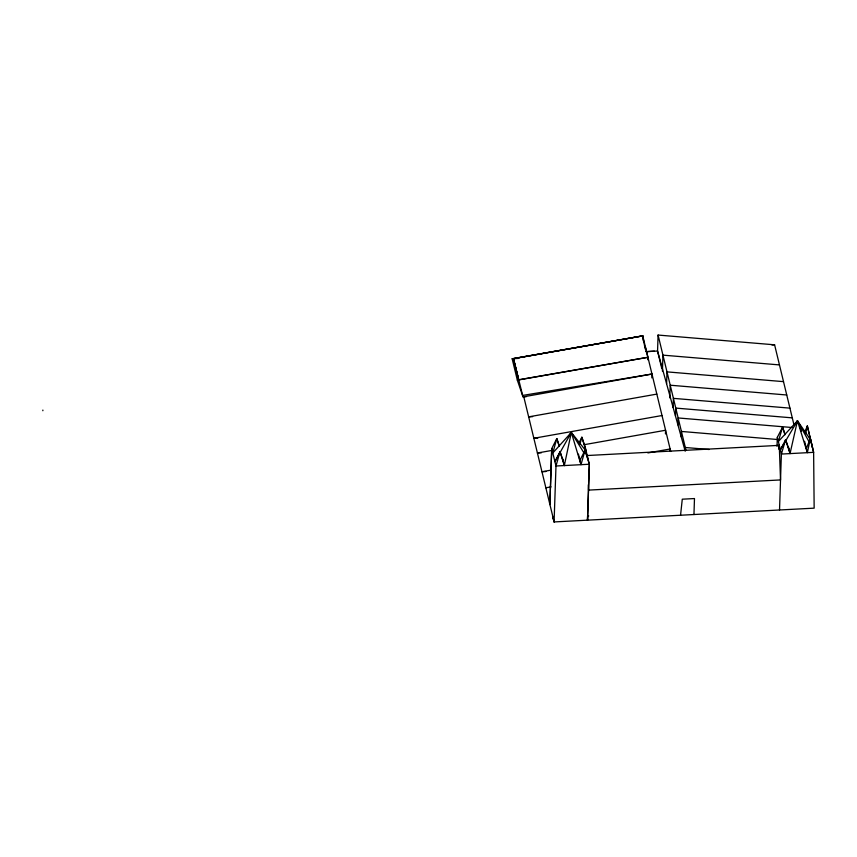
<?xml version="1.0" encoding="UTF-8"?>
<svg xmlns="http://www.w3.org/2000/svg" width="857" height="857" viewBox="0 0 857 857"><rect width="100%" height="100%" fill="white"/><g stroke="black" fill="none" stroke-linecap="round" stroke-linejoin="round"><path stroke-width="1.29" d="M587.484 520.028L587.613 515.989L588.716 515.946M587.559 520.167L589.327 464.237L585.117 446.818L581.86 437.231L579.032 442.812M42.85 410.728L42.871 410.075M585.02 449.475L585.117 446.818M587.473 520.167L589.327 464.237L585.031 450.3L579.943 460.327M645.16 348.949L642.729 335.869L512.154 358.751L517.339 380.165L522.984 396.812L526.434 396.63M647.828 359.769L647.913 357.294L645.246 346.592M651.834 377.883L651.963 374.027L522.524 395.452L523.777 396.77L554.136 521.934L814.15 508.158L813.625 452.346L807.337 425.886L804.648 432.592M794.075 425.265L774.599 344.814L658.08 335.055L657.555 351.038L661.808 368.606M662.418 371.124L662.943 355.141L779.463 364.911M666.596 383.84L666.992 371.874L783.512 381.644M665.461 433.931L665.578 430.246L584.485 444.644M669.81 397.916L670.228 385.211L786.747 394.991M670.035 451.425L670.12 448.993L647.881 452.935M673.109 407.439L673.409 398.355L789.929 408.136M675.498 416.106L675.766 408.093L792.286 417.862M677.93 424.901L678.155 417.959L792.029 427.514M681.24 436.92L681.422 431.446L778.081 439.555M685.225 449.989L685.311 447.504L709.146 449.507M693.956 514.521L694.481 498.549L682.279 499.192L680.554 515.239M777.031 446.304L777.331 437.327L782.559 427.204L785.13 434.445M779.527 509.99L781.38 454.06L785.601 439.748L789.029 449.411M642.632 338.236L642.729 335.869L513.343 358.665L518.817 380.09L517.339 380.165L647.913 357.294L518.614 379.79L513.493 358.676L642.729 335.869L670.72 451.468M778.681 449.132L779.27 445.351L587.216 455.528M584.206 453.299L571.33 432.453L554.929 461.655L560.028 451.628L564.324 465.565L571.33 432.453L586.167 451.178L581.86 437.231L579.846 444.429M805.687 433.653L807.337 425.886L809.287 434.403M812.607 448.168L810.379 438.441L807.348 452.678L797.46 420.808L778.349 441.505L782.559 427.204L784.98 434.756M806.341 448.5L810.379 438.441M783.662 444.28L780.373 449.871L785.601 439.748L790.036 453.599L797.46 420.808L810.583 439.802M784.969 442.051L797.46 420.808L809.447 442.469M554.136 521.849L552.733 516.342L554.083 521.945L555.989 466.004L560.028 451.628L563.263 461.216M794.407 425.083L797.46 420.808L798.81 424.301M569.08 435.592L571.33 432.453L580.992 464.687L585.031 450.3L588.277 459.888M571.33 432.453L552.797 452.978L556.825 438.58L559.257 445.769M651.963 374.027L523.777 396.77L522.641 395.441L513.493 358.676M656.826 394.102L528.64 416.856L532.625 416.641M662.011 415.527L533.825 438.27L537.821 438.066M551.779 450.45L537.393 452.999L541.378 452.785M551.083 470.118L541.924 471.736L545.92 471.532M545.813 487.804L551.051 486.872M512.154 358.751L518.646 358.387M771.932 344.953L774.599 344.814M654.394 351.188L645.857 351.649L657.555 351.038L685.193 451.232M589.327 464.237L555.989 466.004L551.726 448.607L556.825 438.58L559.182 446.186M800.159 427.793L801.499 431.285M522.984 396.812L522.641 395.441M562.653 458.731L564.324 465.565M804.605 441.323L807.101 451.639M788.451 447.022L789.79 452.55M777.331 437.327L781.38 454.06L813.625 452.346L809.565 435.613L809.608 439.598M658.08 335.055L685.921 450.032M578.432 454.114L580.735 463.594M642.729 335.869L643.328 340.925M588.32 484.794L588.513 490.108L780.523 479.931L779.27 445.351M551.726 448.607L549.873 504.537L551.726 448.607"/></g></svg>
